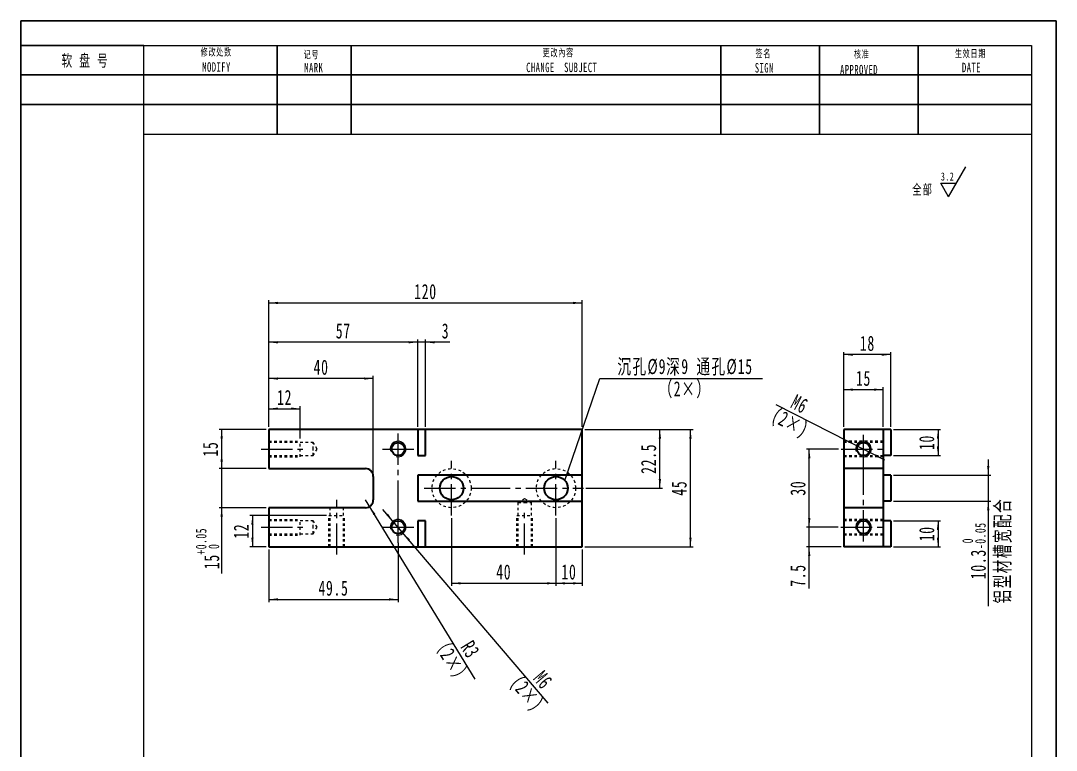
# Model space of a CAD drawing. Header units: millimetres. Extents: x 0 to 7581, y 0 to 561.
# Drawn here: x 5849.3 to 6246.2, y 281.5 to 561.3 of the extents above; entities that cross this region are included whole.
import ezdxf

# ---------------------------------------------------------------- set-up
doc = ezdxf.new("R2010")
doc.units = ezdxf.units.MM
for name, pattern in [('AD_LTYPE6 0 mm', [12, 1, -1, 1, -1, 1, -1, 1, -1, 1, -1, 1, -1]), ('点画线', [18, 12, -2, 2, -2]), ('虚线', [2, 1, -1])]:
    doc.linetypes.add(name, pattern=pattern)
doc.layers.get('0').update_dxf_attribs({"lineweight": 35})
for name, color, linetype, lineweight in [('ACAD0', 7, 'Continuous', 0), ('ACADA-构件3-柱砼', 9, 'Continuous', 0), ('ACADA-构件8-屋面', 7, 'Continuous', 0), ('EB0', 7, 'Continuous', 35), ('中心线层', 1, '点画线', 18), ('尺寸线层', 3, 'Continuous', 18), ('虚线层', 6, '虚线', 18)]:
    doc.layers.add(name, color=color, linetype=linetype, lineweight=lineweight)
doc.styles.add('标准', font='', dxfattribs={"width": 0.667})
doc.styles.get('标准').set_extended_font_data('宋体')
doc.dimstyles.new('标准', dxfattribs={"dimtxt": 5.779688, "dimasz": 3.5, "dimexe": 1, "dimexo": 1, "dimgap": 1.209086, "dimtad": 1, "dimdsep": 46, "dimtxsty": '标准', "dimblk": '_CAXARROW', "dimcen": 0, "dimdle": 6, "dimazin": 2, "dimtfac": 0.707107, "dimtdec": 3, "dimtmove": 0, "dimatfit": 3, "dimfxl": 1, "dimfrac": 2, "dimtolj": 1, "dimlwd": 18, "dimarcsym": 0})

# ---------------------------------------------------------------- blocks, each defined once
blk = doc.blocks.new('*X32')
at = {"layer": '尺寸线层', "linetype": 'Continuous', "lineweight": 18}
for p, q in [((6.49, -1.41), (13.14, 10.09)), ((3.48, 3.82), (9.51, 3.82)), ((6.49, -1.41), (3.48, 3.82))]:
    blk.add_line(p, q, dxfattribs=at)
at = {"layer": '尺寸线层', "linetype": 'Continuous', "lineweight": 18, "line_spacing_factor": 1.15057, "style": '标准'}
for s, insert, char_height, width, attachment_point in [('\\T1.1;3.2', (8.68, 6.41), 3.116, 6.8178, 6), ('\\T1.1;全部', (-3.47, 1.27), 3.853, 17.1639, 5)]:
    blk.add_mtext(s, dxfattribs=dict(at, insert=insert, char_height=char_height, width=width, attachment_point=attachment_point))
blk = doc.blocks.new('*X153')
at = {"layer": '尺寸线层', "linetype": 'Continuous', "lineweight": 18}
for points in [[(5926.35, 404.51), (5925.91, 401.01), (5926.79, 401.01)], [(5926.35, 389.51), (5925.91, 393.01), (5926.79, 393.01)]]:
    blk.add_hatch(color=0, dxfattribs=at).paths.add_polyline_path(points, flags=0)
at = {"layer": '尺寸线层', "color": 0, "linetype": 'Continuous', "lineweight": 18}
for p, q in [((5943.46, 404.51), (5925.35, 404.51)), ((5926.35, 389.51), (5926.35, 404.51)), ((5943.46, 389.51), (5925.35, 389.51))]:
    blk.add_line(p, q, dxfattribs=at)
at = {"layer": '尺寸线层', "color": 0, "linetype": 'Continuous', "lineweight": 18, "insert": (5922.04, 397.01), "char_height": 5.78, "width": 8.1213, "attachment_point": 5, "rotation": 90, "line_spacing_factor": 1.15057, "style": '标准'}
blk.add_mtext('\\T1.1;15', dxfattribs=at)
blk = doc.blocks.new('_CAXARROW')
blk.add_hatch(color=0).paths.add_polyline_path([(0, 0), (-1, 0.125), (-1, -0.125)], flags=0)
blk = doc.blocks.new('*X155')
at = {"color": 0, "attachment_point": 1, "rotation": 90, "line_spacing_factor": 1.15057, "style": '标准'}
for s, insert, char_height, width in [('\\T1.1;{\\H0.707107x;+0.05}', (5916.42, 356.53), 5.7797, 20.9352), ('\\T1.1;{\\H0.707107x;0}', (5921.3, 358.68), 5.7797, 20.9352), ('\\T1.1;15', (5919.61, 350.95), 5.78, 32.911)]:
    blk.add_mtext(s, dxfattribs=dict(at, insert=insert, char_height=char_height, width=width))
blk = doc.blocks.new('*X154')
at = {"layer": '尺寸线层', "linetype": 'Continuous', "lineweight": 18}
for points in [[(5926.35, 389.51), (5925.91, 393.01), (5926.79, 393.01)], [(5926.35, 374.51), (5925.91, 371.01), (5926.79, 371.01)]]:
    blk.add_hatch(color=0, dxfattribs=at).paths.add_polyline_path(points, flags=0)
at = {"layer": '尺寸线层', "color": 0, "linetype": 'Continuous', "lineweight": 18}
for p, q in [((5926.35, 349.24), (5926.35, 395.51)), ((5943.46, 389.51), (5925.35, 389.51)), ((5943.46, 374.51), (5925.35, 374.51))]:
    blk.add_line(p, q, dxfattribs=at)
blk.add_blockref('*X155', (0, 0), dxfattribs=at)
blk = doc.blocks.new('*X156')
at = {"layer": '尺寸线层', "linetype": 'Continuous', "lineweight": 18}
for points in [[(5944.46, 453.04), (5947.96, 453.48), (5947.96, 452.6)], [(6064.46, 453.04), (6060.96, 453.48), (6060.96, 452.6)]]:
    blk.add_hatch(color=0, dxfattribs=at).paths.add_polyline_path(points, flags=0)
at = {"layer": '尺寸线层', "color": 0, "linetype": 'Continuous', "lineweight": 18}
for p, q in [((5944.46, 405.51), (5944.46, 454.04)), ((5944.46, 453.04), (6064.46, 453.04)), ((6064.46, 405.51), (6064.46, 454.04))]:
    blk.add_line(p, q, dxfattribs=at)
at = {"layer": '尺寸线层', "color": 0, "linetype": 'Continuous', "lineweight": 18, "insert": (6004.46, 457.35), "char_height": 5.78, "width": 12.7409, "attachment_point": 5, "line_spacing_factor": 1.15057, "style": '标准'}
blk.add_mtext('\\T1.1;120', dxfattribs=at)
blk = doc.blocks.new('*X157')
at = {"layer": '尺寸线层', "linetype": 'Continuous', "lineweight": 18}
for points in [[(5944.46, 437.96), (5947.96, 437.52), (5947.96, 438.4)], [(6001.46, 437.96), (5997.96, 437.52), (5997.96, 438.4)]]:
    blk.add_hatch(color=0, dxfattribs=at).paths.add_polyline_path(points, flags=0)
at = {"layer": '尺寸线层', "color": 0, "linetype": 'Continuous', "lineweight": 18}
for p, q in [((5944.46, 405.51), (5944.46, 438.96)), ((6001.46, 437.96), (5944.46, 437.96)), ((6001.46, 405.51), (6001.46, 438.96))]:
    blk.add_line(p, q, dxfattribs=at)
at = {"layer": '尺寸线层', "color": 0, "linetype": 'Continuous', "lineweight": 18, "insert": (5972.96, 442.27), "char_height": 5.78, "width": 8.1534, "attachment_point": 5, "line_spacing_factor": 1.15057, "style": '标准'}
blk.add_mtext('\\T1.1;57', dxfattribs=at)
blk = doc.blocks.new('*X158')
at = {"layer": '尺寸线层', "linetype": 'Continuous', "lineweight": 18}
for points in [[(5944.46, 424.04), (5947.96, 423.6), (5947.96, 424.48)], [(5984.46, 424.04), (5980.96, 423.6), (5980.96, 424.48)]]:
    blk.add_hatch(color=0, dxfattribs=at).paths.add_polyline_path(points, flags=0)
at = {"layer": '尺寸线层', "color": 0, "linetype": 'Continuous', "lineweight": 18}
for p, q in [((5944.46, 405.51), (5944.46, 425.04)), ((5984.46, 387.51), (5984.46, 425.04)), ((5984.46, 424.04), (5944.46, 424.04))]:
    blk.add_line(p, q, dxfattribs=at)
at = {"layer": '尺寸线层', "color": 0, "linetype": 'Continuous', "lineweight": 18, "insert": (5964.46, 428.35), "char_height": 5.78, "width": 8.2177, "attachment_point": 5, "line_spacing_factor": 1.15057, "style": '标准'}
blk.add_mtext('\\T1.1;40', dxfattribs=at)
blk = doc.blocks.new('*X159')
at = {"layer": '尺寸线层', "linetype": 'Continuous', "lineweight": 18}
for points in [[(6001.46, 437.96), (5997.96, 437.52), (5997.96, 438.4)], [(6004.46, 437.96), (6007.96, 437.52), (6007.96, 438.4)]]:
    blk.add_hatch(color=0, dxfattribs=at).paths.add_polyline_path(points, flags=0)
at = {"layer": '尺寸线层', "color": 0, "linetype": 'Continuous', "lineweight": 18}
for p, q in [((6013.81, 437.96), (5995.46, 437.96)), ((6001.46, 405.51), (6001.46, 438.96)), ((6004.46, 405.51), (6004.46, 438.96))]:
    blk.add_line(p, q, dxfattribs=at)
at = {"layer": '尺寸线层', "color": 0, "linetype": 'Continuous', "lineweight": 18, "insert": (6012.13, 442.27), "char_height": 5.78, "width": 3.598, "attachment_point": 5, "line_spacing_factor": 1.15057, "style": '标准'}
blk.add_mtext('\\T1.1;3', dxfattribs=at)
blk = doc.blocks.new('*X160')
at = {"layer": '尺寸线层', "linetype": 'Continuous', "lineweight": 18}
for points in [[(6151.52, 397.01), (6151.08, 393.51), (6151.96, 393.51)], [(6151.52, 367.01), (6151.08, 370.51), (6151.96, 370.51)]]:
    blk.add_hatch(color=0, dxfattribs=at).paths.add_polyline_path(points, flags=0)
at = {"layer": '尺寸线层', "color": 0, "linetype": 'Continuous', "lineweight": 18}
for p, q in [((6162.72, 397.01), (6150.52, 397.01)), ((6151.52, 367.01), (6151.52, 397.01)), ((6162.59, 367.01), (6150.52, 367.01))]:
    blk.add_line(p, q, dxfattribs=at)
at = {"layer": '尺寸线层', "color": 0, "linetype": 'Continuous', "lineweight": 18, "insert": (6147.21, 382.01), "char_height": 5.78, "width": 8.2177, "attachment_point": 5, "rotation": 90, "line_spacing_factor": 1.15057, "style": '标准'}
blk.add_mtext('\\T1.1;30', dxfattribs=at)
blk = doc.blocks.new('*X161')
at = {"layer": '尺寸线层', "linetype": 'Continuous', "lineweight": 18}
for points in [[(6164.81, 419.79), (6168.31, 420.23), (6168.31, 419.36)], [(6179.81, 419.79), (6176.31, 420.23), (6176.31, 419.36)]]:
    blk.add_hatch(color=0, dxfattribs=at).paths.add_polyline_path(points, flags=0)
at = {"layer": '尺寸线层', "color": 0, "linetype": 'Continuous', "lineweight": 18}
for p, q in [((6164.81, 405.51), (6164.81, 420.79)), ((6179.81, 405.51), (6179.81, 420.79)), ((6164.81, 419.79), (6179.81, 419.79))]:
    blk.add_line(p, q, dxfattribs=at)
at = {"layer": '尺寸线层', "color": 0, "linetype": 'Continuous', "lineweight": 18, "insert": (6172.31, 424.1), "char_height": 5.78, "width": 8.1213, "attachment_point": 5, "line_spacing_factor": 1.15057, "style": '标准'}
blk.add_mtext('\\T1.1;15', dxfattribs=at)
blk = doc.blocks.new('*X162')
at = {"layer": '尺寸线层', "linetype": 'Continuous', "lineweight": 18}
for points in [[(6164.81, 433.21), (6168.31, 432.77), (6168.31, 433.65)], [(6182.81, 433.21), (6179.31, 432.77), (6179.31, 433.65)]]:
    blk.add_hatch(color=0, dxfattribs=at).paths.add_polyline_path(points, flags=0)
at = {"layer": '尺寸线层', "color": 0, "linetype": 'Continuous', "lineweight": 18}
for p, q in [((6164.81, 405.51), (6164.81, 434.21)), ((6182.81, 433.21), (6164.81, 433.21)), ((6182.81, 405.51), (6182.81, 434.21))]:
    blk.add_line(p, q, dxfattribs=at)
at = {"layer": '尺寸线层', "color": 0, "linetype": 'Continuous', "lineweight": 18, "insert": (6173.81, 437.52), "char_height": 5.78, "width": 8.1534, "attachment_point": 5, "line_spacing_factor": 1.15057, "style": '标准'}
blk.add_mtext('\\T1.1;18', dxfattribs=at)
blk = doc.blocks.new('*X163')
at = {"layer": '尺寸线层', "linetype": 'Continuous', "lineweight": 18}
for points in [[(6200.87, 404.51), (6201.3, 401.01), (6200.43, 401.01)], [(6200.87, 394.51), (6201.3, 398.01), (6200.43, 398.01)]]:
    blk.add_hatch(color=0, dxfattribs=at).paths.add_polyline_path(points, flags=0)
at = {"layer": '尺寸线层', "color": 0, "linetype": 'Continuous', "lineweight": 18}
for p, q in [((6183.81, 404.51), (6201.87, 404.51)), ((6200.87, 404.51), (6200.87, 394.51)), ((6183.81, 394.51), (6201.87, 394.51))]:
    blk.add_line(p, q, dxfattribs=at)
at = {"layer": '尺寸线层', "color": 0, "linetype": 'Continuous', "lineweight": 18, "insert": (6196.56, 399.51), "char_height": 5.78, "width": 8.2177, "attachment_point": 5, "rotation": 90, "line_spacing_factor": 1.15057, "style": '标准'}
blk.add_mtext('\\T1.1;10', dxfattribs=at)
blk = doc.blocks.new('*X164')
at = {"layer": '尺寸线层', "linetype": 'Continuous', "lineweight": 18}
for points in [[(6200.87, 369.51), (6201.3, 366.01), (6200.43, 366.01)], [(6200.87, 359.51), (6201.3, 363.01), (6200.43, 363.01)]]:
    blk.add_hatch(color=0, dxfattribs=at).paths.add_polyline_path(points, flags=0)
at = {"layer": '尺寸线层', "color": 0, "linetype": 'Continuous', "lineweight": 18}
for p, q in [((6183.81, 369.51), (6201.87, 369.51)), ((6200.87, 369.51), (6200.87, 359.51)), ((6183.81, 359.51), (6201.87, 359.51))]:
    blk.add_line(p, q, dxfattribs=at)
at = {"layer": '尺寸线层', "color": 0, "linetype": 'Continuous', "lineweight": 18, "insert": (6196.56, 364.51), "char_height": 5.78, "width": 8.2177, "attachment_point": 5, "rotation": 90, "line_spacing_factor": 1.15057, "style": '标准'}
blk.add_mtext('\\T1.1;10', dxfattribs=at)
blk = doc.blocks.new('*X166')
at = {"color": 0, "attachment_point": 1, "rotation": 90, "line_spacing_factor": 1.15057, "style": '标准'}
for s, insert, char_height, width in [('\\T1.1;{\\H0.707107x;-0.05}', (6215.07, 358.66), 5.7797, 20.9352), ('\\T1.1;{\\H0.707107x;0}', (6210.19, 360.85), 5.7797, 20.9352), ('\\T1.1;10.3', (6213.38, 347.1), 5.78, 44.973)]:
    blk.add_mtext(s, dxfattribs=dict(at, insert=insert, char_height=char_height, width=width))
blk = doc.blocks.new('*X165')
at = {"layer": '尺寸线层', "linetype": 'Continuous', "lineweight": 18}
for points in [[(6220.12, 387.01), (6220.56, 390.51), (6219.68, 390.51)], [(6220.12, 377.01), (6220.56, 373.51), (6219.68, 373.51)]]:
    blk.add_hatch(color=0, dxfattribs=at).paths.add_polyline_path(points, flags=0)
at = {"layer": '尺寸线层', "color": 0, "linetype": 'Continuous', "lineweight": 18}
for p, q in [((6220.12, 393.01), (6220.12, 336.74)), ((6183.81, 387.01), (6221.12, 387.01)), ((6183.81, 377.01), (6221.12, 377.01))]:
    blk.add_line(p, q, dxfattribs=at)
blk.add_blockref('*X166', (0, 0), dxfattribs=at)
at = {"layer": '尺寸线层', "color": 0, "linetype": 'Continuous', "lineweight": 18, "insert": (6225.93, 358.03), "char_height": 5.7797, "width": 59.6826, "attachment_point": 5, "rotation": 90, "line_spacing_factor": 1.15057, "style": '标准'}
blk.add_mtext('\\T1.1;铝型材槽宽配合', dxfattribs=at)
blk = doc.blocks.new('*X167')
at = {"layer": '尺寸线层', "linetype": 'Continuous', "lineweight": 18}
for points in [[(6106, 404.51), (6105.56, 401.01), (6106.44, 401.01)], [(6106, 359.51), (6105.56, 363.01), (6106.44, 363.01)]]:
    blk.add_hatch(color=0, dxfattribs=at).paths.add_polyline_path(points, flags=0)
at = {"layer": '尺寸线层', "color": 0, "linetype": 'Continuous', "lineweight": 18}
for p, q in [((6065.46, 404.51), (6107, 404.51)), ((6106, 359.51), (6106, 404.51)), ((6065.46, 359.51), (6107, 359.51))]:
    blk.add_line(p, q, dxfattribs=at)
at = {"layer": '尺寸线层', "color": 0, "linetype": 'Continuous', "lineweight": 18, "insert": (6101.69, 382.01), "char_height": 5.78, "width": 8.1213, "attachment_point": 5, "rotation": 90, "line_spacing_factor": 1.15057, "style": '标准'}
blk.add_mtext('\\T1.1;45', dxfattribs=at)
blk = doc.blocks.new('*X168')
at = {"layer": '尺寸线层', "linetype": 'Continuous', "lineweight": 18}
for points in [[(5944.46, 339.34), (5947.96, 339.77), (5947.96, 338.9)], [(5993.96, 339.34), (5990.46, 339.77), (5990.46, 338.9)]]:
    blk.add_hatch(color=0, dxfattribs=at).paths.add_polyline_path(points, flags=0)
at = {"layer": '尺寸线层', "color": 0, "linetype": 'Continuous', "lineweight": 18}
for p, q in [((5944.46, 358.51), (5944.46, 338.34)), ((5993.96, 361.01), (5993.96, 338.34)), ((5944.46, 339.34), (5993.96, 339.34))]:
    blk.add_line(p, q, dxfattribs=at)
at = {"layer": '尺寸线层', "color": 0, "linetype": 'Continuous', "lineweight": 18, "insert": (5969.21, 343.65), "char_height": 5.78, "width": 17.1678, "attachment_point": 5, "line_spacing_factor": 1.15057, "style": '标准'}
blk.add_mtext('\\T1.1;49.5', dxfattribs=at)
blk = doc.blocks.new('*X171')
at = {"layer": '尺寸线层', "linetype": 'Continuous', "lineweight": 18}
for points in [[(5944.46, 412.49), (5947.96, 412.93), (5947.96, 412.05)], [(5956.46, 412.49), (5952.96, 412.93), (5952.96, 412.05)]]:
    blk.add_hatch(color=0, dxfattribs=at).paths.add_polyline_path(points, flags=0)
at = {"layer": '尺寸线层', "color": 0, "linetype": 'Continuous', "lineweight": 18}
for p, q in [((5944.46, 405.51), (5944.46, 413.49)), ((5956.46, 401.01), (5956.46, 413.49)), ((5944.46, 412.49), (5956.46, 412.49))]:
    blk.add_line(p, q, dxfattribs=at)
at = {"layer": '尺寸线层', "color": 0, "linetype": 'Continuous', "lineweight": 18, "insert": (5950.46, 416.8), "char_height": 5.78, "width": 8.1213, "attachment_point": 5, "line_spacing_factor": 1.15057, "style": '标准'}
blk.add_mtext('\\T1.1;12', dxfattribs=at)
blk = doc.blocks.new('*X172')
at = {"layer": '尺寸线层', "linetype": 'Continuous', "lineweight": 18}
for points in [[(6094.28, 404.51), (6093.84, 401.01), (6094.72, 401.01)], [(6094.28, 382.01), (6093.84, 385.51), (6094.72, 385.51)]]:
    blk.add_hatch(color=0, dxfattribs=at).paths.add_polyline_path(points, flags=0)
at = {"layer": '尺寸线层', "color": 0, "linetype": 'Continuous', "lineweight": 18}
for p, q in [((6065.46, 404.51), (6095.28, 404.51)), ((6094.28, 382.01), (6094.28, 404.51)), ((6065.96, 382.01), (6095.28, 382.01))]:
    blk.add_line(p, q, dxfattribs=at)
at = {"layer": '尺寸线层', "color": 0, "linetype": 'Continuous', "lineweight": 18, "insert": (6089.97, 393.26), "char_height": 5.78, "width": 17.1678, "attachment_point": 5, "rotation": 90, "line_spacing_factor": 1.15057, "style": '标准'}
blk.add_mtext('\\T1.1;22.5', dxfattribs=at)
blk = doc.blocks.new('*X173')
at = {"layer": 'EB0', "linetype": 'Continuous', "lineweight": 18}
blk.add_hatch(color=0, dxfattribs=at).paths.add_polyline_path([(6057.89, 384.9), (6058.61, 388.35), (6059.44, 388.07)], flags=0)
at = {"layer": 'EB0', "color": 0, "linetype": 'Continuous', "lineweight": 18}
for p, q in [((6057.89, 384.9), (6071.27, 424.04)), ((6071.27, 424.04), (6133.56, 424.04))]:
    blk.add_line(p, q, dxfattribs=at)
at = {"layer": 'EB0', "color": 0, "linetype": 'Continuous', "lineweight": 18, "attachment_point": 5, "line_spacing_factor": 1.15057, "style": '标准'}
for s, insert, char_height, width in [('\\T1.1;沉孔%%C9深9 通孔%%C15', (6103.92, 428.35), 5.7797, 73.9142), ('\\T1.1;（2×）', (6103.92, 419.73), 5.78, 25.3598)]:
    blk.add_mtext(s, dxfattribs=dict(at, insert=insert, char_height=char_height, width=width))
blk = doc.blocks.new('*X174')
at = {"layer": '尺寸线层', "linetype": 'Continuous', "lineweight": 18}
for points in [[(6014.46, 345.53), (6017.96, 345.96), (6017.96, 345.09)], [(6054.46, 345.53), (6050.96, 345.96), (6050.96, 345.09)]]:
    blk.add_hatch(color=0, dxfattribs=at).paths.add_polyline_path(points, flags=0)
at = {"layer": '尺寸线层', "color": 0, "linetype": 'Continuous', "lineweight": 18}
for p, q in [((6014.46, 370.51), (6014.46, 344.53)), ((6054.46, 370.51), (6054.46, 344.53)), ((6014.46, 345.53), (6054.46, 345.53))]:
    blk.add_line(p, q, dxfattribs=at)
at = {"layer": '尺寸线层', "color": 0, "linetype": 'Continuous', "lineweight": 18, "insert": (6034.46, 349.84), "char_height": 5.78, "width": 8.2177, "attachment_point": 5, "line_spacing_factor": 1.15057, "style": '标准'}
blk.add_mtext('\\T1.1;40', dxfattribs=at)
blk = doc.blocks.new('*X175')
at = {"layer": '尺寸线层', "linetype": 'Continuous', "lineweight": 18}
for points in [[(6054.46, 345.53), (6057.96, 345.96), (6057.96, 345.09)], [(6064.46, 345.53), (6060.96, 345.96), (6060.96, 345.09)]]:
    blk.add_hatch(color=0, dxfattribs=at).paths.add_polyline_path(points, flags=0)
at = {"layer": '尺寸线层', "color": 0, "linetype": 'Continuous', "lineweight": 18}
for p, q in [((6054.46, 370.51), (6054.46, 344.53)), ((6064.46, 358.51), (6064.46, 344.53)), ((6054.46, 345.53), (6064.46, 345.53))]:
    blk.add_line(p, q, dxfattribs=at)
at = {"layer": '尺寸线层', "color": 0, "linetype": 'Continuous', "lineweight": 18, "insert": (6059.46, 349.84), "char_height": 5.78, "width": 8.2177, "attachment_point": 5, "line_spacing_factor": 1.15057, "style": '标准'}
blk.add_mtext('\\T1.1;10', dxfattribs=at)
blk = doc.blocks.new('*X176')
at = {"layer": '尺寸线层', "linetype": 'Continuous', "lineweight": 18}
for points in [[(5992.02, 369.29), (5989.42, 371.67), (5990.08, 372.24)], [(5995.91, 364.72), (5997.85, 361.78), (5998.51, 362.34)]]:
    blk.add_hatch(color=0, dxfattribs=at).paths.add_polyline_path(points, flags=0)
at = {"layer": '尺寸线层', "color": 0, "linetype": 'Continuous', "lineweight": 18}
blk.add_line((6051.42, 299.55), (5988.13, 373.86), dxfattribs=at)
at = {"layer": '尺寸线层', "color": 0, "linetype": 'Continuous', "lineweight": 18, "char_height": 5.78, "attachment_point": 5, "rotation": 310.4208, "line_spacing_factor": 1.15057, "style": '标准'}
for s, insert, width in [('\\T1.1;(2×)', (6042.92, 302.88), 32.8564), ('\\T1.1;M6', (6049.48, 308.47), 18.1951)]:
    blk.add_mtext(s, dxfattribs=dict(at, insert=insert, width=width))
blk = doc.blocks.new('*X177')
at = {"layer": '尺寸线层', "linetype": 'Continuous', "lineweight": 18}
blk.add_hatch(color=0, dxfattribs=at).paths.add_polyline_path([(5983.03, 374.95), (5984.48, 371.73), (5985.23, 372.19)], flags=0)
at = {"layer": '尺寸线层', "color": 0, "linetype": 'Continuous', "lineweight": 18}
blk.add_line((6023.55, 308.71), (5981.46, 377.51), dxfattribs=at)
at = {"layer": '尺寸线层', "color": 0, "linetype": 'Continuous', "lineweight": 18, "char_height": 5.78, "attachment_point": 5, "rotation": 301.4545, "line_spacing_factor": 1.15057, "style": '标准'}
for s, insert, width in [('\\T1.1;（2×）', (6014.24, 315.67), 41.5009), ('\\T1.1;R3', (6021.59, 320.16), 22.0577)]:
    blk.add_mtext(s, dxfattribs=dict(at, insert=insert, width=width))
blk = doc.blocks.new('*X178')
at = {"layer": '尺寸线层', "linetype": 'Continuous', "lineweight": 18}
for points in [[(5938.14, 371.51), (5938.57, 368.01), (5937.7, 368.01)], [(5938.14, 359.51), (5938.57, 363.01), (5937.7, 363.01)]]:
    blk.add_hatch(color=0, dxfattribs=at).paths.add_polyline_path(points, flags=0)
at = {"layer": '尺寸线层', "color": 0, "linetype": 'Continuous', "lineweight": 18}
for p, q in [((5966.46, 371.51), (5937.14, 371.51)), ((5938.14, 371.51), (5938.14, 359.51)), ((5943.46, 359.51), (5937.14, 359.51))]:
    blk.add_line(p, q, dxfattribs=at)
at = {"layer": '尺寸线层', "color": 0, "linetype": 'Continuous', "lineweight": 18, "insert": (5933.83, 365.51), "char_height": 5.78, "width": 8.1213, "attachment_point": 5, "rotation": 90, "line_spacing_factor": 1.15057, "style": '标准'}
blk.add_mtext('\\T1.1;12', dxfattribs=at)
blk = doc.blocks.new('*X179')
at = {"layer": '尺寸线层', "linetype": 'Continuous', "lineweight": 18}
for points in [[(6151.52, 367.01), (6151.08, 370.51), (6151.96, 370.51)], [(6151.52, 359.51), (6151.08, 356.01), (6151.96, 356.01)]]:
    blk.add_hatch(color=0, dxfattribs=at).paths.add_polyline_path(points, flags=0)
at = {"layer": '尺寸线层', "color": 0, "linetype": 'Continuous', "lineweight": 18}
for p, q in [((6151.52, 343.48), (6151.52, 373.01)), ((6162.59, 367.01), (6150.52, 367.01)), ((6163.81, 359.51), (6150.52, 359.51))]:
    blk.add_line(p, q, dxfattribs=at)
at = {"layer": '尺寸线层', "color": 0, "linetype": 'Continuous', "lineweight": 18, "insert": (6147.21, 348.5), "char_height": 5.78, "width": 12.6446, "attachment_point": 5, "rotation": 90, "line_spacing_factor": 1.15057, "style": '标准'}
blk.add_mtext('\\T1.1;7.5', dxfattribs=at)
blk = doc.blocks.new('*X180')
at = {"layer": '尺寸线层', "linetype": 'Continuous', "lineweight": 18}
for points in [[(6169.63, 398.37), (6166.71, 400.34), (6166.31, 399.56)], [(6174.98, 395.65), (6178.3, 394.45), (6177.9, 393.67)]]:
    blk.add_hatch(color=0, dxfattribs=at).paths.add_polyline_path(points, flags=0)
at = {"layer": '尺寸线层', "color": 0, "linetype": 'Continuous', "lineweight": 18}
blk.add_line((6138.73, 414.07), (6180.33, 392.93), dxfattribs=at)
at = {"layer": '尺寸线层', "color": 0, "linetype": 'Continuous', "lineweight": 18, "char_height": 5.78, "attachment_point": 5, "rotation": 333.0611, "line_spacing_factor": 1.15057, "style": '标准'}
for s, insert, width in [('\\T1.1;M6', (6147.86, 414.27), 12.5178), ('\\T1.1;(2×)', (6143.96, 406.58), 25.5433)]:
    blk.add_mtext(s, dxfattribs=dict(at, insert=insert, width=width))

msp = doc.modelspace()

# ---------------------------------------------------------------- linework, layer by layer
at = {"layer": 'ACAD0', "linetype": 'Continuous', "lineweight": 0}
for p, q in [((5896.581, 551.825), (6236.747, 551.825)), ((5896.581, 9.449), (5896.581, 551.825)), ((6236.747, 551.825), (6236.747, 9.449)), ((5896.581, 517.809), (6236.747, 517.809))]:
    msp.add_line(p, q, dxfattribs=at)
at = {"layer": 'ACAD0', "color": 7, "linetype": 'AD_LTYPE6 0 mm', "lineweight": 0}
for p, q in [((6164.808, 399.508), (6164.808, 393.508)), ((6164.808, 370.508), (6164.808, 364.508))]:
    msp.add_line(p, q, dxfattribs=at)
at = {"layer": 'ACAD0', "color": 7, "linetype": 'Continuous', "lineweight": 0}
for centre in [(5993.964, 397.008), (6172.308, 397.008), (5993.964, 367.008), (6172.308, 367.008)]:
    msp.add_arc(centre, 3, 255, 195, dxfattribs=at)
at = {"layer": 'ACADA-构件3-柱砼', "linetype": 'ByBlock', "lineweight": -2, "ltscale": 0.2}
for p, q in [((5849.336, 561.274), (6246.196, 561.274)), ((5849.336, 0), (5849.336, 561.274)), ((6246.196, 561.274), (6246.196, 0)), ((6246.196, 0), (6246.196, 561.274)), ((5896.581, 551.825), (5849.336, 551.825)), ((5947.606, 517.809), (5947.606, 551.825)), ((5975.953, 517.809), (5975.953, 551.825)), ((6117.689, 517.809), (6117.689, 551.825)), ((6155.485, 517.809), (6155.485, 551.825)), ((6193.282, 517.809), (6193.282, 551.825)), ((5896.581, 540.486), (5849.336, 540.486)), ((5896.581, 540.486), (6236.747, 540.486)), ((5896.581, 529.148), (5849.336, 529.148)), ((5896.581, 529.148), (6236.747, 529.148))]:
    msp.add_line(p, q, dxfattribs=at)
at = {"layer": 'EB0'}
for p, q in [((6001.464, 404.508), (5944.464, 404.508)), ((5944.464, 404.508), (5944.464, 389.508)), ((6001.464, 404.508), (6001.464, 394.508)), ((6004.464, 404.508), (6001.464, 404.508)), ((6004.464, 394.508), (6004.464, 404.508)), ((6064.464, 404.508), (6004.464, 404.508)), ((6064.464, 387.008), (6064.464, 404.508)), ((6164.808, 404.508), (6164.808, 389.508)), ((6179.808, 404.508), (6164.808, 404.508)), ((6179.808, 404.508), (6179.808, 389.508)), ((6182.808, 404.508), (6179.808, 404.508)), ((6182.808, 404.508), (6182.808, 394.508)), ((6001.464, 394.508), (6004.464, 394.508)), ((6182.808, 394.508), (6179.808, 394.508)), ((5944.464, 389.508), (5981.464, 389.508)), ((6164.808, 389.508), (6164.808, 386.508)), ((6179.808, 389.508), (6164.808, 389.508)), ((6179.808, 389.508), (6179.808, 386.508)), ((5984.464, 386.508), (5984.464, 377.508)), ((6001.464, 387.008), (6001.464, 377.008)), ((6064.464, 387.008), (6001.464, 387.008)), ((6064.464, 377.008), (6064.464, 387.008)), ((6164.808, 386.508), (6164.808, 377.508)), ((6182.808, 387.008), (6179.808, 387.008)), ((6179.808, 386.508), (6179.808, 377.508)), ((6182.808, 387.008), (6182.808, 377.008)), ((6164.808, 377.508), (6164.808, 374.508)), ((6179.808, 377.508), (6179.808, 374.508)), ((5981.464, 374.508), (5944.464, 374.508)), ((5944.464, 374.508), (5944.464, 359.508)), ((6001.464, 377.008), (6064.464, 377.008)), ((6064.464, 359.508), (6064.464, 377.008)), ((6164.808, 374.508), (6164.808, 359.508)), ((6179.808, 374.508), (6164.808, 374.508)), ((6182.808, 377.008), (6179.808, 377.008)), ((6179.808, 374.508), (6179.808, 359.508)), ((6001.464, 369.508), (6001.464, 359.508)), ((6004.464, 369.508), (6001.464, 369.508)), ((6004.464, 359.508), (6004.464, 369.508)), ((6182.808, 369.508), (6179.808, 369.508)), ((6182.808, 369.508), (6182.808, 359.508)), ((5944.464, 359.508), (6001.464, 359.508)), ((6001.464, 359.508), (6004.464, 359.508)), ((6004.464, 359.508), (6064.464, 359.508)), ((6179.808, 359.508), (6164.808, 359.508)), ((6182.808, 359.508), (6179.808, 359.508))]:
    msp.add_line(p, q, dxfattribs=at)
for centre, radius in [((5993.964, 397.008), 2.5), ((6172.308, 397.008), 2.5), ((6014.464, 382.008), 4.5), ((6054.464, 382.008), 4.5), ((5993.964, 367.008), 2.5), ((6172.308, 367.008), 2.5)]:
    msp.add_circle(centre, radius, dxfattribs=at)
for centre, start, end in [((5981.464, 386.508), 360, 90), ((5981.464, 377.508), 270, 360)]:
    msp.add_arc(centre, 3, start, end, dxfattribs=at)
at = {"layer": '中心线层', "linetype": '点画线', "lineweight": 18}
for p, q in [((5993.964, 373.008), (5993.964, 403.008)), ((6172.308, 391.508), (6172.308, 402.508)), ((5941.464, 397.008), (5959.464, 397.008)), ((5987.964, 397.008), (5999.964, 397.008)), ((6163.721, 397.008), (6180.649, 397.008)), ((6014.464, 371.508), (6014.464, 392.508)), ((6054.464, 371.508), (6054.464, 392.508)), ((6172.308, 361.508), (6172.308, 391.641)), ((6003.964, 382.008), (6024.964, 382.008)), ((6024.964, 382.008), (6064.964, 382.008)), ((5970.464, 356.508), (5970.464, 377.508)), ((6042.464, 356.508), (6042.464, 374.508)), ((5993.964, 361.008), (5993.964, 373.008)), ((5941.464, 367.008), (5959.464, 367.008)), ((5987.964, 367.008), (5999.964, 367.008)), ((6163.594, 367.008), (6180.922, 367.008))]:
    msp.add_line(p, q, dxfattribs=at)
at = {"layer": '虚线层', "color": 6, "linetype": '虚线', "lineweight": 18}
for p, q in [((5944.464, 400.008), (5956.464, 400.008)), ((5961.464, 399.508), (5944.464, 399.508)), ((5956.464, 394.008), (5956.464, 400.008)), ((5961.464, 397.008), (5961.464, 399.508)), ((5962.966, 397.008), (5961.464, 399.508)), ((5961.464, 394.508), (5961.464, 397.008)), ((5961.464, 394.508), (5962.966, 397.008)), ((6179.808, 400.008), (6164.808, 400.008)), ((6179.808, 399.508), (6164.808, 399.508)), ((5944.464, 394.508), (5961.464, 394.508)), ((5944.464, 394.008), (5956.464, 394.008)), ((6164.808, 394.508), (6179.808, 394.508)), ((6179.808, 394.008), (6164.808, 394.008)), ((6039.964, 376.508), (6042.464, 378.01)), ((6042.464, 378.01), (6044.964, 376.508)), ((5967.964, 359.508), (5967.964, 374.508)), ((5972.964, 374.508), (5972.964, 359.508)), ((6039.964, 359.508), (6039.964, 376.508)), ((6039.964, 376.508), (6042.464, 376.508)), ((6042.464, 376.508), (6044.964, 376.508)), ((6044.964, 376.508), (6044.964, 359.508)), ((5944.464, 370.008), (5956.464, 370.008)), ((5961.464, 369.508), (5944.464, 369.508)), ((5956.464, 364.008), (5956.464, 370.008)), ((5961.464, 367.008), (5961.464, 369.508)), ((5962.966, 367.008), (5961.464, 369.508)), ((5967.464, 359.508), (5967.464, 371.508)), ((5967.464, 371.508), (5973.464, 371.508)), ((5973.464, 359.508), (5973.464, 371.508)), ((6039.464, 359.508), (6039.464, 371.508)), ((6039.464, 371.508), (6045.464, 371.508)), ((6045.464, 359.508), (6045.464, 371.508)), ((6179.808, 370.008), (6164.808, 370.008)), ((6179.808, 369.508), (6164.808, 369.508)), ((5961.464, 364.508), (5961.464, 367.008)), ((5961.464, 364.508), (5962.966, 367.008)), ((5944.464, 364.508), (5961.464, 364.508)), ((5944.464, 364.008), (5956.464, 364.008)), ((6164.808, 364.508), (6179.808, 364.508)), ((6179.808, 364.008), (6164.808, 364.008))]:
    msp.add_line(p, q, dxfattribs=at)
for centre in [(6014.464, 382.008), (6054.464, 382.008)]:
    msp.add_circle(centre, 7.5, dxfattribs=at)

# ---------------------------------------------------------------- block references
at = {"layer": 'ACAD0'}
msp.add_blockref('*X32', (6198.409, 495.092), dxfattribs=at)
at = {"layer": '尺寸线层'}
msp.add_blockref('*X173', (0, 0), dxfattribs=at)

# ---------------------------------------------------------------- texts
at = {"layer": 'ACADA-构件8-屋面', "linetype": 'Continuous', "lineweight": 18, "line_spacing_factor": 1.15057, "style": '标准'}
for s, insert, char_height, width, attachment_point in [('\\T1.1;软 盘 号', (5864.919, 548.285), 4.55105, 24.99156, 1), ('\\T1.1;修改处数', (5924.262, 549.114), 2.9127, 20.72747, 5), ('\\T1.1;记号', (5960.739, 548.116), 2.9127, 14.51074, 5), ('\\T1.1;更改內容', (6055.309, 548.856), 2.9127, 39.39579, 5), ('\\T1.1;签名', (6133.905, 548.521), 2.9127, 14.51074, 5), ('\\T1.1;核准', (6171.634, 548.266), 2.9127, 18.65925, 5), ('\\T1.1;生效日期', (6213.312, 548.518), 2.9127, 16.57895, 5), ('\\T1.1;MODIFY', (5924.365, 543.49), 3.64084, 16.59104, 5), ('\\T1.1;MARK', (5961.648, 543.267), 3.6408, 12.44253, 5), ('\\T1.1;CHANGE  SUBJECT', (6056.664, 543.344), 3.64084, 35.25937, 5), ('\\T1.1;SIGN', (6134.29, 543.177), 3.6408, 12.44253, 5), ('\\T1.1;APPROVED', (6170.599, 542.467), 3.64084, 16.59104, 5), ('\\T1.1;DATE', (6213.679, 543.344), 3.6408, 12.44253, 5)]:
    msp.add_mtext(s, dxfattribs=dict(at, insert=insert, char_height=char_height, width=width, attachment_point=attachment_point))

# ---------------------------------------------------------------- dimensions: what is measured, and where the dimension line sits
at = {"layer": '尺寸线层'}
for base, p1, p2, picture, middle in [((6064.464, 453.039), (5944.464, 404.508), (6064.464, 404.508), '*X156', (6004.464, 453.039)), ((5944.464, 437.96), (6001.464, 404.508), (5944.464, 404.508), '*X157', (5972.964, 437.96)), ((6001.464, 437.96), (6004.464, 404.508), (6001.464, 404.508), '*X159', (6012.135, 437.96)), ((6164.808, 433.21), (6182.808, 404.508), (6164.808, 404.508), '*X162', (6173.808, 433.21)), ((5944.464, 424.038), (5984.464, 386.508), (5944.464, 404.508), '*X158', (5964.464, 424.038)), ((6179.808, 419.793), (6164.808, 404.508), (6179.808, 404.508), '*X161', (6172.308, 419.793)), ((5956.464, 412.488), (5944.464, 404.508), (5956.464, 400.008), '*X171', (5950.464, 412.488)), ((6054.464, 345.526), (6014.464, 371.508), (6054.464, 371.508), '*X174', (6034.464, 345.526)), ((6064.464, 345.526), (6054.464, 371.508), (6064.464, 359.508), '*X175', (6059.464, 345.526)), ((5993.964, 339.336), (5944.464, 359.508), (5993.964, 362.008), '*X168', (5969.214, 339.336))]:
    dim = msp.add_linear_dim(base=base, p1=p1, p2=p2, dimstyle='标准', override={"dimsah": 1, "dimtfill": 1, "dimtzin": 8}, dxfattribs=at)
    dim.commit()
    dim.dimension.update_dxf_attribs({"geometry": picture, "text_midpoint": middle})
for p1, p2, picture, middle in [((6174.982, 395.649), (6169.633, 398.367), '*X180', (6145.908, 410.423)), ((5992.019, 369.292), (5995.909, 364.724), '*X176', (6046.2, 305.676))]:
    dim = msp.add_diameter_dim_2p(p1=p1, p2=p2, text='M6', dimstyle='标准', override={"dimpost": '%%C<>\\X(2×)', "dimsah": 1, "dimtmove": 2, "dimtfill": 1}, dxfattribs=at)
    dim.commit()
    dim.dimension.update_dxf_attribs({"geometry": picture, "text_midpoint": middle, "dimtype": 163})
for base, p1, p2, override, picture, middle in [((5926.351, 404.508), (5944.464, 389.508), (5944.464, 404.508), {"dimsah": 1, "dimtfill": 1, "dimtzin": 8}, '*X153', (5926.351, 397.008)), ((6105.998, 404.508), (6064.464, 359.508), (6064.464, 404.508), {"dimsah": 1, "dimtfill": 1, "dimtzin": 8}, '*X167', (6105.998, 382.008)), ((6094.279, 404.508), (6064.964, 382.008), (6064.464, 404.508), {"dimsah": 1, "dimtfill": 1, "dimtzin": 8}, '*X172', (6094.279, 393.258)), ((6200.866, 394.508), (6182.808, 404.508), (6182.808, 394.508), {"dimsah": 1, "dimtfill": 1, "dimtzin": 8}, '*X163', (6200.866, 399.508)), ((6151.522, 397.008), (6163.594, 367.008), (6163.721, 397.008), {"dimsah": 1, "dimtfill": 1, "dimtzin": 8}, '*X160', (6151.522, 382.008)), ((5926.351, 389.508), (5944.464, 374.508), (5944.464, 389.508), {"dimsah": 1, "dimtol": 1, "dimtp": 0.05, "dimtm": 0, "dimtfill": 1, "dimtzin": 8}, '*X154', (5926.351, 358.872)), ((5938.137, 359.508), (5967.464, 371.508), (5944.464, 359.508), {"dimsah": 1, "dimtfill": 1, "dimtzin": 8}, '*X178', (5938.137, 365.508)), ((6151.522, 367.008), (6164.808, 359.508), (6163.594, 367.008), {"dimsah": 1, "dimtfill": 1, "dimtzin": 8}, '*X179', (6151.522, 348.496)), ((6200.866, 359.508), (6182.808, 369.508), (6182.808, 359.508), {"dimsah": 1, "dimtfill": 1, "dimtzin": 8}, '*X164', (6200.866, 364.508))]:
    dim = msp.add_linear_dim(base=base, p1=p1, p2=p2, angle=90, dimstyle='标准', override=override, dxfattribs=at)
    dim.commit()
    dim.dimension.update_dxf_attribs({"geometry": picture, "text_midpoint": middle})
dim = msp.add_linear_dim(base=(6220.118, 377.008), p1=(6182.808, 387.008), p2=(6182.808, 377.008), angle=90, text='\\A1;10.3{\\H0.707107x;\\S 0^ -0.05;}', dimstyle='标准', override={"dimpost": '\\X铝型材槽宽配合', "dimsah": 1, "dimtol": 1, "dimtp": 0, "dimtm": 0.05, "dimtfill": 1}, dxfattribs=at)
dim.commit()
dim.dimension.update_dxf_attribs({"geometry": '*X165', "text_midpoint": (6220.118, 358.03)})
dim = msp.add_radius_dim(center=(5981.464, 377.508), mpoint=(5983.029, 374.949), dimstyle='标准', override={"dimpost": 'R<>\\X（2×）', "dimsah": 1, "dimtmove": 2, "dimtfill": 1, "dimtzin": 8}, dxfattribs=at)
dim.commit()
dim.dimension.update_dxf_attribs({"geometry": '*X177', "text_midpoint": (6017.918, 317.915)})

doc.saveas('drawing.dxf')
